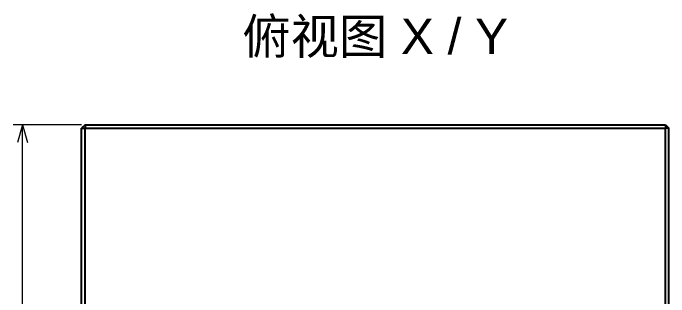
# Paper-space layout '01_三视图' of a CAD drawing. Header units: millimetres. Extents: x 8 to 439, y 8 to 289.
# Drawn here: x 130.3 to 185.9, y 102.9 to 127 of the extents above; entities that cross this region are included whole.
import ezdxf
from ezdxf.enums import TextEntityAlignment as Align

# ---------------------------------------------------------------- set-up
doc = ezdxf.new("R2010")
doc.units = ezdxf.units.MM
doc.layers.add('ANNOTATIONS', color=7, linetype='CONTINUOUS', lineweight=18)
doc.layers.add('VISIBLE', color=7, linetype='CONTINUOUS', lineweight=25)
doc.styles.add('CJK', font='Arial Unicode.ttf')

psp = doc.layouts.new('01_三视图')

# ---------------------------------------------------------------- linework, layer by layer
at = {"layer": 'ANNOTATIONS'}
for p, q in [((136.106, 117.5), (130.306, 117.5)), ((131.106, 117.5), (130.686, 116)), ((131.106, 66.5), (131.106, 117.5)), ((131.106, 117.5), (131.526, 116))]:
    psp.add_line(p, q, dxfattribs=at)
at = {"layer": 'VISIBLE'}
for points in [[(136.406, 117.5), (136.106, 117.2)], [(136.406, 117.5), (136.406, 117.2)], [(136.406, 117.5), (185.594, 117.5)], [(185.594, 117.5), (185.594, 117.2)], [(185.594, 117.5), (185.894, 117.2)], [(136.106, 66.8), (136.106, 117.2)], [(136.106, 117.2), (136.406, 117.2)], [(136.406, 66.8), (136.406, 117.2)], [(136.406, 117.2), (185.594, 117.2)], [(185.594, 66.8), (185.594, 117.2)], [(185.894, 117.2), (185.594, 117.2)], [(185.894, 66.8), (185.894, 117.2)]]:
    psp.add_lwpolyline(points, dxfattribs=at)

# ---------------------------------------------------------------- texts
at = {"layer": 'ANNOTATIONS', "style": 'CJK'}
psp.add_text('俯视图 X / Y', height=3, dxfattribs=at).set_placement((161, 123.5), align=Align.CENTER)

doc.saveas('drawing.dxf')
